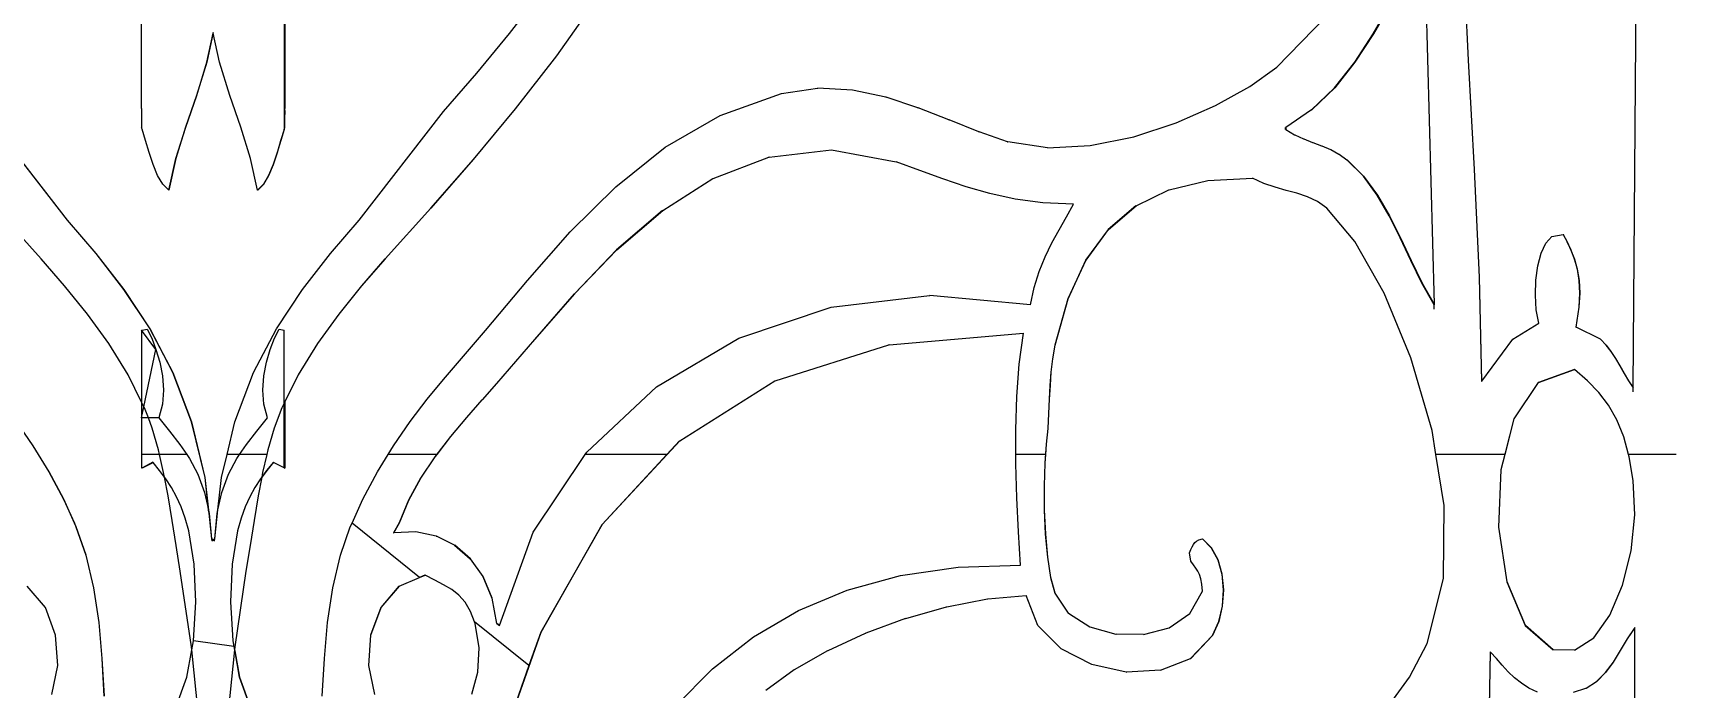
# Model space of a CAD drawing. Header units: inches. Extents: x -343 to 13887, y -13069 to -746.
# Drawn here: x 3684.22 to 3701.13, y -9105.53 to -9098.78 of the extents above; entities that cross this region are included whole.
import ezdxf

# ---------------------------------------------------------------- set-up
doc = ezdxf.new("R2010")
doc.units = ezdxf.units.IN
doc.header["$LTSCALE"] = 17
doc.header["$MEASUREMENT"] = 0

msp = doc.modelspace()

# ---------------------------------------------------------------- linework, layer by layer
for p, q in [((3700.684, -9102.423), (3700.743, -9094.174)), ((3685.341, -9099.553), (3685.341, -9097.007)), ((3686.808, -9097.016), (3686.808, -9099.747)), ((3686.817, -9099.553), (3686.816, -9097.007)), ((3698.534, -9097.848), (3698.636, -9101.569)), ((3698.932, -9097.921), (3698.986, -9099.057)), ((3698.989, -9099.057), (3698.935, -9097.921)), ((3689.126, -9098.784), (3689.454, -9098.357)), ((3690.013, -9098.44), (3689.608, -9099.013)), ((3689.611, -9099.013), (3690.016, -9098.44)), ((3698.009, -9098.787), (3698.187, -9098.479)), ((3698.19, -9098.479), (3698.012, -9098.787)), ((3697.018, -9099.129), (3697.522, -9098.613)), ((3686.077, -9098.774), (3686.011, -9099.077)), ((3686.014, -9099.077), (3686.079, -9098.78)), ((3686.079, -9098.78), (3686.077, -9098.774)), ((3686.143, -9099.077), (3686.079, -9098.78)), ((3688.789, -9099.193), (3689.126, -9098.784)), ((3697.819, -9099.077), (3698.009, -9098.787)), ((3698.012, -9098.787), (3697.822, -9099.077)), ((3698.009, -9098.787), (3698.012, -9098.787)), ((3689.608, -9099.013), (3689.185, -9099.558)), ((3689.188, -9099.558), (3689.611, -9099.013)), ((3689.608, -9099.013), (3689.611, -9099.013)), ((3686.011, -9099.077), (3685.906, -9099.421)), ((3685.908, -9099.421), (3686.014, -9099.077)), ((3686.011, -9099.077), (3686.014, -9099.077)), ((3686.249, -9099.421), (3686.143, -9099.077)), ((3696.74, -9099.328), (3697.018, -9099.129)), ((3697.61, -9099.341), (3697.819, -9099.077)), ((3697.822, -9099.077), (3697.613, -9099.341)), ((3697.819, -9099.077), (3697.822, -9099.077)), ((3698.986, -9099.057), (3698.989, -9099.057)), ((3698.986, -9099.057), (3699.048, -9100.184)), ((3699.051, -9100.184), (3698.989, -9099.057)), ((3688.447, -9099.585), (3688.789, -9099.193)), ((3691.923, -9099.399), (3692.295, -9099.345)), ((3692.295, -9099.345), (3692.298, -9099.345)), ((3692.652, -9099.365), (3692.298, -9099.345)), ((3696.388, -9099.525), (3696.74, -9099.328)), ((3697.375, -9099.569), (3697.61, -9099.341)), ((3697.613, -9099.341), (3697.377, -9099.569)), ((3697.61, -9099.341), (3697.613, -9099.341)), ((3685.906, -9099.421), (3685.793, -9099.748)), ((3685.796, -9099.748), (3685.908, -9099.421)), ((3685.906, -9099.421), (3685.908, -9099.421)), ((3686.361, -9099.748), (3686.249, -9099.421)), ((3691.291, -9099.627), (3691.923, -9099.399)), ((3692.652, -9099.365), (3692.655, -9099.365)), ((3692.996, -9099.439), (3692.655, -9099.365)), ((3692.996, -9099.439), (3692.999, -9099.439)), ((3693.326, -9099.548), (3692.999, -9099.439)), ((3683.707, -9099.585), (3684.576, -9100.705)), ((3684.579, -9100.705), (3683.71, -9099.585)), ((3685.342, -9099.556), (3685.341, -9099.553)), ((3685.342, -9099.556), (3685.342, -9099.755)), ((3686.816, -9099.575), (3686.808, -9099.747)), ((3686.816, -9099.556), (3686.817, -9099.553)), ((3686.816, -9099.575), (3686.816, -9099.556)), ((3686.816, -9099.755), (3686.816, -9099.575)), ((3687.578, -9100.705), (3688.447, -9099.585)), ((3689.185, -9099.558), (3688.752, -9100.08)), ((3688.755, -9100.08), (3689.188, -9099.558)), ((3689.185, -9099.558), (3689.188, -9099.558)), ((3690.728, -9099.954), (3691.291, -9099.627)), ((3693.326, -9099.548), (3693.329, -9099.548)), ((3693.645, -9099.673), (3693.329, -9099.548)), ((3693.645, -9099.673), (3693.648, -9099.673)), ((3693.952, -9099.796), (3693.648, -9099.673)), ((3695.984, -9099.703), (3696.388, -9099.525)), ((3697.375, -9099.569), (3697.109, -9099.751)), ((3697.375, -9099.569), (3697.377, -9099.569)), ((3685.347, -9099.768), (3685.342, -9099.755)), ((3685.382, -9099.885), (3685.347, -9099.768)), ((3685.793, -9099.748), (3685.692, -9100.069)), ((3685.695, -9100.069), (3685.796, -9099.748)), ((3685.793, -9099.748), (3685.796, -9099.748)), ((3686.463, -9100.069), (3686.361, -9099.748)), ((3686.807, -9099.771), (3686.772, -9099.885)), ((3686.775, -9099.885), (3686.811, -9099.768)), ((3686.807, -9099.771), (3686.808, -9099.768)), ((3686.808, -9099.747), (3686.808, -9099.759)), ((3686.808, -9099.768), (3686.816, -9099.755)), ((3686.808, -9099.759), (3686.808, -9099.768)), ((3686.811, -9099.768), (3686.808, -9099.768)), ((3686.811, -9099.768), (3686.816, -9099.755)), ((3693.952, -9099.796), (3693.955, -9099.796)), ((3694.249, -9099.897), (3693.955, -9099.796)), ((3695.099, -9099.936), (3695.547, -9099.846)), ((3695.547, -9099.846), (3695.984, -9099.703)), ((3697.106, -9099.772), (3697.106, -9099.751)), ((3697.106, -9099.751), (3697.109, -9099.751)), ((3697.106, -9099.772), (3697.109, -9099.772)), ((3697.109, -9099.751), (3697.109, -9099.772)), ((3697.109, -9099.772), (3697.199, -9099.826)), ((3697.199, -9099.826), (3697.202, -9099.826)), ((3697.202, -9099.826), (3697.292, -9099.868)), ((3685.42, -9100.009), (3685.382, -9099.885)), ((3685.461, -9100.131), (3685.42, -9100.009)), ((3686.735, -9100.009), (3686.694, -9100.131)), ((3686.697, -9100.131), (3686.738, -9100.009)), ((3686.772, -9099.885), (3686.735, -9100.009)), ((3686.738, -9100.009), (3686.735, -9100.009)), ((3686.738, -9100.009), (3686.775, -9099.885)), ((3686.775, -9099.885), (3686.772, -9099.885)), ((3690.22, -9100.36), (3690.728, -9099.954)), ((3691.796, -9100.057), (3692.438, -9099.98)), ((3692.438, -9099.98), (3693.101, -9100.104)), ((3694.249, -9099.897), (3694.252, -9099.897)), ((3694.659, -9099.959), (3694.252, -9099.897)), ((3694.659, -9099.959), (3695.099, -9099.936)), ((3697.292, -9099.868), (3697.295, -9099.868)), ((3697.295, -9099.868), (3697.386, -9099.904)), ((3697.386, -9099.904), (3697.389, -9099.904)), ((3697.389, -9099.904), (3697.478, -9099.939)), ((3697.478, -9099.939), (3697.481, -9099.939)), ((3697.481, -9099.939), (3697.569, -9099.978)), ((3697.569, -9099.978), (3697.572, -9099.978)), ((3697.572, -9099.978), (3697.656, -9100.024)), ((3697.656, -9100.024), (3697.659, -9100.024)), ((3697.659, -9100.024), (3697.739, -9100.083)), ((3685.506, -9100.243), (3685.461, -9100.131)), ((3685.692, -9100.069), (3685.62, -9100.394)), ((3685.623, -9100.394), (3685.695, -9100.069)), ((3685.692, -9100.069), (3685.695, -9100.069)), ((3686.535, -9100.394), (3686.463, -9100.069)), ((3686.694, -9100.131), (3686.648, -9100.243)), ((3686.651, -9100.243), (3686.697, -9100.131)), ((3686.697, -9100.131), (3686.694, -9100.131)), ((3688.752, -9100.08), (3688.315, -9100.581)), ((3688.318, -9100.581), (3688.755, -9100.08)), ((3688.752, -9100.08), (3688.755, -9100.08)), ((3691.22, -9100.275), (3691.793, -9100.057)), ((3691.796, -9100.057), (3691.793, -9100.057)), ((3693.346, -9100.192), (3693.101, -9100.104)), ((3693.584, -9100.279), (3693.346, -9100.192)), ((3697.908, -9100.252), (3697.739, -9100.083)), ((3697.739, -9100.083), (3697.742, -9100.083)), ((3697.742, -9100.083), (3697.911, -9100.252)), ((3699.048, -9100.184), (3699.051, -9100.184)), ((3699.048, -9100.184), (3699.1, -9101.29)), ((3699.103, -9101.29), (3699.051, -9100.184)), ((3685.559, -9100.333), (3685.506, -9100.243)), ((3685.62, -9100.394), (3685.559, -9100.333)), ((3686.537, -9100.394), (3686.599, -9100.333)), ((3686.596, -9100.333), (3686.537, -9100.392)), ((3686.648, -9100.243), (3686.596, -9100.333)), ((3686.599, -9100.333), (3686.596, -9100.333)), ((3686.599, -9100.333), (3686.651, -9100.243)), ((3686.651, -9100.243), (3686.648, -9100.243)), ((3689.751, -9100.824), (3690.22, -9100.36)), ((3690.701, -9100.603), (3691.217, -9100.275)), ((3691.217, -9100.275), (3691.22, -9100.275)), ((3693.821, -9100.36), (3693.584, -9100.279)), ((3694.066, -9100.431), (3693.821, -9100.36)), ((3695.911, -9100.39), (3696.307, -9100.295)), ((3696.309, -9100.295), (3696.307, -9100.295)), ((3696.309, -9100.295), (3696.767, -9100.27)), ((3696.885, -9100.326), (3696.767, -9100.27)), ((3697, -9100.365), (3696.885, -9100.326)), ((3697.114, -9100.397), (3697, -9100.365)), ((3698.051, -9100.446), (3697.908, -9100.252)), ((3697.908, -9100.252), (3697.911, -9100.252)), ((3697.911, -9100.252), (3698.054, -9100.446)), ((3685.62, -9100.394), (3685.623, -9100.394)), ((3686.537, -9100.392), (3686.535, -9100.394)), ((3686.537, -9100.394), (3686.535, -9100.394)), ((3686.537, -9100.392), (3686.537, -9100.394)), ((3694.326, -9100.488), (3694.066, -9100.431)), ((3694.61, -9100.525), (3694.326, -9100.488)), ((3694.927, -9100.539), (3694.61, -9100.525)), ((3695.571, -9100.557), (3695.908, -9100.39)), ((3695.908, -9100.39), (3695.911, -9100.39)), ((3697.225, -9100.427), (3697.114, -9100.397)), ((3697.332, -9100.463), (3697.225, -9100.427)), ((3697.435, -9100.512), (3697.332, -9100.463)), ((3697.533, -9100.581), (3697.435, -9100.512)), ((3698.174, -9100.659), (3698.051, -9100.446)), ((3698.051, -9100.446), (3698.054, -9100.446)), ((3698.054, -9100.446), (3698.177, -9100.659)), ((3684.31, -9101.103), (3683.84, -9100.581)), ((3684.579, -9100.705), (3684.576, -9100.705)), ((3684.576, -9100.705), (3684.871, -9101.048)), ((3684.873, -9101.048), (3684.579, -9100.705)), ((3687.284, -9101.048), (3687.578, -9100.705)), ((3688.315, -9100.581), (3687.845, -9101.103)), ((3687.847, -9101.103), (3688.318, -9100.581)), ((3688.315, -9100.581), (3688.318, -9100.581)), ((3690.698, -9100.603), (3690.227, -9101.009)), ((3690.23, -9101.009), (3690.701, -9100.603)), ((3690.698, -9100.603), (3690.701, -9100.603)), ((3694.779, -9100.803), (3694.854, -9100.671)), ((3694.854, -9100.671), (3694.927, -9100.539)), ((3695.568, -9100.557), (3695.284, -9100.798)), ((3695.287, -9100.798), (3695.571, -9100.557)), ((3695.568, -9100.557), (3695.571, -9100.557)), ((3697.821, -9100.924), (3697.533, -9100.581)), ((3698.287, -9100.885), (3698.174, -9100.659)), ((3698.174, -9100.659), (3698.177, -9100.659)), ((3698.177, -9100.659), (3698.29, -9100.885)), ((3689.309, -9101.323), (3689.751, -9100.824)), ((3694.705, -9100.938), (3694.779, -9100.803)), ((3695.284, -9100.798), (3695.052, -9101.116)), ((3695.055, -9101.116), (3695.287, -9100.798)), ((3695.284, -9100.798), (3695.287, -9100.798)), ((3699.784, -9100.939), (3699.845, -9100.871)), ((3699.845, -9100.871), (3699.963, -9100.851)), ((3699.963, -9100.851), (3699.966, -9100.851)), ((3699.963, -9100.851), (3700.003, -9100.926)), ((3700.006, -9100.926), (3699.966, -9100.851)), ((3690.227, -9101.009), (3689.793, -9101.463)), ((3689.795, -9101.463), (3690.23, -9101.009)), ((3690.227, -9101.009), (3690.23, -9101.009)), ((3694.636, -9101.08), (3694.705, -9100.938)), ((3698.121, -9101.455), (3697.821, -9100.924)), ((3698.396, -9101.117), (3698.287, -9100.885)), ((3698.287, -9100.885), (3698.29, -9100.885)), ((3698.29, -9100.885), (3698.399, -9101.117)), ((3699.703, -9101.174), (3699.737, -9101.043)), ((3699.737, -9101.043), (3699.784, -9100.939)), ((3700.003, -9100.926), (3700.006, -9100.926)), ((3700.003, -9100.926), (3700.043, -9101.011)), ((3700.046, -9101.011), (3700.006, -9100.926)), ((3700.043, -9101.011), (3700.046, -9101.011)), ((3700.043, -9101.011), (3700.079, -9101.104)), ((3700.081, -9101.104), (3700.046, -9101.011)), ((3684.55, -9101.379), (3684.31, -9101.103)), ((3684.873, -9101.048), (3684.871, -9101.048)), ((3684.871, -9101.048), (3685.157, -9101.416)), ((3685.16, -9101.416), (3684.873, -9101.048)), ((3686.997, -9101.416), (3687.284, -9101.048)), ((3687.845, -9101.103), (3687.604, -9101.379)), ((3687.607, -9101.379), (3687.847, -9101.103)), ((3687.845, -9101.103), (3687.847, -9101.103)), ((3694.573, -9101.232), (3694.636, -9101.08)), ((3695.052, -9101.116), (3694.87, -9101.513)), ((3694.873, -9101.513), (3695.055, -9101.116)), ((3695.052, -9101.116), (3695.055, -9101.116)), ((3698.51, -9101.35), (3698.396, -9101.117)), ((3698.396, -9101.117), (3698.399, -9101.117)), ((3698.399, -9101.117), (3698.513, -9101.35)), ((3699.683, -9101.32), (3699.703, -9101.174)), ((3700.079, -9101.104), (3700.081, -9101.104)), ((3700.079, -9101.104), (3700.107, -9101.209)), ((3700.11, -9101.209), (3700.081, -9101.104)), ((3700.107, -9101.209), (3700.11, -9101.209)), ((3700.107, -9101.209), (3700.127, -9101.325)), ((3700.129, -9101.325), (3700.11, -9101.209)), ((3684.784, -9101.669), (3684.55, -9101.379)), ((3687.604, -9101.379), (3687.371, -9101.669)), ((3687.373, -9101.669), (3687.607, -9101.379)), ((3687.604, -9101.379), (3687.607, -9101.379)), ((3688.879, -9101.837), (3689.309, -9101.323)), ((3694.522, -9101.396), (3694.573, -9101.232)), ((3698.636, -9101.574), (3698.51, -9101.35)), ((3698.51, -9101.35), (3698.513, -9101.35)), ((3698.513, -9101.35), (3698.636, -9101.569)), ((3699.1, -9101.29), (3699.103, -9101.29)), ((3699.1, -9101.29), (3699.123, -9102.364)), ((3699.126, -9102.361), (3699.103, -9101.29)), ((3699.677, -9101.474), (3699.683, -9101.32)), ((3700.127, -9101.325), (3700.129, -9101.325)), ((3700.127, -9101.325), (3700.133, -9101.454)), ((3700.136, -9101.454), (3700.129, -9101.325)), ((3685.157, -9101.416), (3685.425, -9101.82)), ((3685.16, -9101.416), (3685.157, -9101.416)), ((3685.428, -9101.82), (3685.16, -9101.416)), ((3686.73, -9101.82), (3686.997, -9101.416)), ((3689.793, -9101.463), (3689.384, -9101.932)), ((3689.387, -9101.932), (3689.795, -9101.463)), ((3689.793, -9101.463), (3689.795, -9101.463)), ((3692.434, -9101.599), (3693.445, -9101.48)), ((3693.445, -9101.48), (3693.448, -9101.48)), ((3693.448, -9101.48), (3693.446, -9101.481)), ((3694.485, -9101.576), (3693.448, -9101.48)), ((3694.485, -9101.576), (3694.522, -9101.396)), ((3694.87, -9101.513), (3694.735, -9101.991)), ((3694.738, -9101.991), (3694.873, -9101.513)), ((3694.87, -9101.513), (3694.873, -9101.513)), ((3698.398, -9102.12), (3698.121, -9101.455)), ((3699.687, -9101.625), (3699.677, -9101.474)), ((3700.133, -9101.454), (3700.125, -9101.597)), ((3700.128, -9101.597), (3700.136, -9101.454)), ((3700.133, -9101.454), (3700.136, -9101.454)), ((3685.004, -9101.973), (3684.784, -9101.669)), ((3687.371, -9101.669), (3687.151, -9101.973)), ((3687.154, -9101.973), (3687.373, -9101.669)), ((3687.371, -9101.669), (3687.373, -9101.669)), ((3691.486, -9101.917), (3692.434, -9101.599)), ((3698.636, -9101.569), (3698.636, -9101.574)), ((3698.637, -9101.576), (3698.636, -9101.574)), ((3698.637, -9101.618), (3698.637, -9101.576)), ((3699.712, -9101.763), (3699.687, -9101.625)), ((3700.125, -9101.597), (3700.095, -9101.804)), ((3700.098, -9101.804), (3700.128, -9101.597)), ((3700.125, -9101.597), (3700.128, -9101.597)), ((3685.489, -9102.033), (3685.342, -9101.834)), ((3685.342, -9101.834), (3685.342, -9102.575)), ((3685.342, -9101.834), (3685.348, -9101.834)), ((3685.348, -9101.834), (3685.399, -9101.825)), ((3685.399, -9101.825), (3685.445, -9101.918)), ((3685.428, -9101.82), (3685.425, -9101.82)), ((3685.425, -9101.82), (3685.661, -9102.271)), ((3685.664, -9102.271), (3685.428, -9101.82)), ((3686.494, -9102.271), (3686.73, -9101.82)), ((3686.71, -9101.918), (3686.756, -9101.825)), ((3686.756, -9101.825), (3686.807, -9101.834)), ((3686.807, -9102.586), (3686.807, -9101.834)), ((3688.447, -9102.344), (3688.879, -9101.837)), ((3693.031, -9101.987), (3694.412, -9101.867)), ((3694.369, -9102.186), (3694.412, -9101.867)), ((3699.447, -9101.929), (3699.712, -9101.763)), ((3700.095, -9101.804), (3700.098, -9101.804)), ((3700.346, -9101.929), (3700.098, -9101.804)), ((3685.202, -9102.294), (3685.004, -9101.973)), ((3685.366, -9102.623), (3685.489, -9102.033)), ((3685.445, -9101.918), (3685.489, -9102.033)), ((3685.489, -9102.033), (3685.528, -9102.163)), ((3686.627, -9102.163), (3686.665, -9102.033)), ((3686.665, -9102.033), (3686.71, -9101.918)), ((3687.151, -9101.973), (3686.953, -9102.294)), ((3686.955, -9102.294), (3687.154, -9101.973)), ((3687.151, -9101.973), (3687.154, -9101.973)), ((3689.384, -9101.932), (3688.992, -9102.385)), ((3688.995, -9102.385), (3689.387, -9101.932)), ((3689.384, -9101.932), (3689.387, -9101.932)), ((3690.637, -9102.419), (3691.486, -9101.917)), ((3691.857, -9102.356), (3693.028, -9101.987)), ((3693.031, -9101.987), (3693.028, -9101.987)), ((3694.735, -9101.991), (3694.71, -9102.129)), ((3694.713, -9102.129), (3694.738, -9101.991)), ((3694.735, -9101.991), (3694.738, -9101.991)), ((3699.126, -9102.361), (3699.447, -9101.929)), ((3700.346, -9101.929), (3700.348, -9101.929)), ((3700.346, -9101.929), (3700.404, -9101.988)), ((3700.407, -9101.988), (3700.348, -9101.929)), ((3700.404, -9101.988), (3700.407, -9101.988)), ((3700.404, -9101.988), (3700.455, -9102.055)), ((3700.458, -9102.055), (3700.407, -9101.988)), ((3700.455, -9102.055), (3700.458, -9102.055)), ((3700.455, -9102.055), (3700.502, -9102.127)), ((3700.505, -9102.127), (3700.458, -9102.055)), ((3685.528, -9102.163), (3685.555, -9102.304)), ((3686.599, -9102.304), (3686.627, -9102.163)), ((3694.343, -9102.519), (3694.369, -9102.186)), ((3694.71, -9102.129), (3694.695, -9102.266)), ((3694.698, -9102.266), (3694.713, -9102.129)), ((3694.71, -9102.129), (3694.713, -9102.129)), ((3698.615, -9102.866), (3698.398, -9102.12)), ((3700.502, -9102.127), (3700.505, -9102.127)), ((3700.502, -9102.127), (3700.546, -9102.203)), ((3700.549, -9102.203), (3700.505, -9102.127)), ((3700.546, -9102.203), (3700.59, -9102.28)), ((3700.546, -9102.203), (3700.549, -9102.203)), ((3700.593, -9102.28), (3700.549, -9102.203)), ((3685.342, -9102.575), (3685.202, -9102.294)), ((3685.555, -9102.304), (3685.566, -9102.451)), ((3685.664, -9102.271), (3685.661, -9102.271)), ((3685.661, -9102.271), (3685.854, -9102.778)), ((3685.856, -9102.778), (3685.664, -9102.271)), ((3686.301, -9102.778), (3686.494, -9102.271)), ((3686.589, -9102.451), (3686.599, -9102.304)), ((3686.816, -9102.575), (3686.955, -9102.294)), ((3686.953, -9102.294), (3686.816, -9102.569)), ((3686.953, -9102.294), (3686.955, -9102.294)), ((3688.278, -9102.546), (3688.447, -9102.344)), ((3688.992, -9102.385), (3688.844, -9102.551)), ((3688.846, -9102.551), (3688.995, -9102.385)), ((3688.992, -9102.385), (3688.995, -9102.385)), ((3690.877, -9102.972), (3691.854, -9102.356)), ((3691.854, -9102.356), (3691.857, -9102.356)), ((3694.695, -9102.266), (3694.685, -9102.404)), ((3694.688, -9102.404), (3694.698, -9102.266)), ((3694.695, -9102.266), (3694.698, -9102.266)), ((3699.123, -9102.364), (3699.126, -9102.361)), ((3699.707, -9102.374), (3699.456, -9102.747)), ((3699.459, -9102.747), (3699.71, -9102.374)), ((3699.71, -9102.374), (3699.707, -9102.374)), ((3700.081, -9102.24), (3699.71, -9102.374)), ((3699.71, -9102.374), (3700.081, -9102.241)), ((3700.081, -9102.241), (3700.081, -9102.24)), ((3700.213, -9102.355), (3700.081, -9102.241)), ((3700.329, -9102.475), (3700.213, -9102.355)), ((3700.59, -9102.28), (3700.593, -9102.28)), ((3700.59, -9102.28), (3700.635, -9102.355)), ((3700.638, -9102.355), (3700.593, -9102.28)), ((3700.635, -9102.355), (3700.638, -9102.355)), ((3700.635, -9102.355), (3700.684, -9102.427)), ((3700.684, -9102.423), (3700.638, -9102.355)), ((3685.566, -9102.451), (3685.555, -9102.597)), ((3686.6, -9102.597), (3686.589, -9102.451)), ((3688.104, -9102.775), (3688.278, -9102.546)), ((3688.844, -9102.551), (3688.683, -9102.733)), ((3688.686, -9102.733), (3688.846, -9102.551)), ((3688.844, -9102.551), (3688.846, -9102.551)), ((3689.92, -9103.089), (3690.637, -9102.419)), ((3694.332, -9102.862), (3694.343, -9102.519)), ((3694.678, -9102.546), (3694.671, -9102.692)), ((3694.674, -9102.692), (3694.681, -9102.546)), ((3694.685, -9102.404), (3694.678, -9102.546)), ((3694.678, -9102.546), (3694.681, -9102.546)), ((3694.681, -9102.546), (3694.688, -9102.404)), ((3694.685, -9102.404), (3694.688, -9102.404)), ((3700.43, -9102.608), (3700.329, -9102.475)), ((3700.684, -9102.427), (3700.684, -9102.423)), ((3700.684, -9102.468), (3700.684, -9102.427)), ((3685.342, -9102.575), (3685.342, -9102.738)), ((3685.366, -9102.623), (3685.342, -9102.575)), ((3685.342, -9102.738), (3685.366, -9102.623)), ((3685.371, -9102.634), (3685.366, -9102.623)), ((3685.411, -9102.738), (3685.371, -9102.634)), ((3685.555, -9102.597), (3685.517, -9102.738)), ((3686.638, -9102.738), (3686.6, -9102.597)), ((3686.783, -9102.634), (3686.704, -9102.843)), ((3686.807, -9102.586), (3686.783, -9102.634)), ((3686.816, -9102.569), (3686.807, -9102.586)), ((3686.807, -9102.592), (3686.816, -9102.575)), ((3686.807, -9102.592), (3686.807, -9102.586)), ((3686.807, -9102.697), (3686.807, -9102.592)), ((3686.816, -9102.738), (3686.807, -9102.697)), ((3686.807, -9102.738), (3686.807, -9102.697)), ((3686.816, -9102.569), (3686.816, -9102.575)), ((3686.816, -9102.575), (3686.816, -9102.738)), ((3688.683, -9102.733), (3688.518, -9102.93)), ((3688.521, -9102.93), (3688.686, -9102.733)), ((3688.683, -9102.733), (3688.686, -9102.733)), ((3694.671, -9102.692), (3694.662, -9102.846)), ((3694.665, -9102.846), (3694.674, -9102.692)), ((3694.671, -9102.692), (3694.674, -9102.692)), ((3700.516, -9102.759), (3700.43, -9102.608)), ((3684.051, -9102.775), (3684.223, -9103.025)), ((3684.226, -9103.025), (3684.053, -9102.775)), ((3685.342, -9102.738), (3685.342, -9103.113)), ((3685.411, -9102.738), (3685.342, -9102.738)), ((3685.517, -9102.738), (3685.411, -9102.738)), ((3685.451, -9102.843), (3685.411, -9102.738)), ((3685.515, -9103.065), (3685.451, -9102.843)), ((3685.517, -9102.738), (3685.629, -9102.874)), ((3685.629, -9102.874), (3685.736, -9103.011)), ((3685.856, -9102.778), (3685.854, -9102.778)), ((3685.854, -9102.778), (3685.992, -9103.352)), ((3685.995, -9103.352), (3685.856, -9102.778)), ((3686.22, -9103.113), (3686.301, -9102.778)), ((3686.419, -9103.011), (3686.526, -9102.874)), ((3686.526, -9102.874), (3686.638, -9102.738)), ((3686.704, -9102.843), (3686.639, -9103.065)), ((3686.807, -9102.738), (3686.816, -9102.738)), ((3686.807, -9103.113), (3686.807, -9102.738)), ((3686.816, -9102.738), (3686.816, -9103.113)), ((3687.931, -9103.025), (3688.104, -9102.775)), ((3694.333, -9103.113), (3694.332, -9102.862)), ((3694.662, -9102.846), (3694.647, -9103.007)), ((3694.65, -9103.007), (3694.665, -9102.846)), ((3694.662, -9102.846), (3694.665, -9102.846)), ((3698.655, -9103.113), (3698.615, -9102.866)), ((3699.324, -9103.272), (3699.459, -9102.747)), ((3699.456, -9102.747), (3699.362, -9103.113)), ((3699.456, -9102.747), (3699.459, -9102.747)), ((3700.587, -9102.934), (3700.516, -9102.759)), ((3684.226, -9103.025), (3684.223, -9103.025)), ((3684.223, -9103.025), (3684.277, -9103.113)), ((3684.28, -9103.113), (3684.226, -9103.025)), ((3685.526, -9103.113), (3685.515, -9103.065)), ((3685.736, -9103.011), (3685.805, -9103.113)), ((3686.35, -9103.113), (3686.419, -9103.011)), ((3686.639, -9103.065), (3686.628, -9103.113)), ((3687.878, -9103.113), (3687.931, -9103.025)), ((3688.361, -9103.139), (3688.521, -9102.93)), ((3688.518, -9102.93), (3688.378, -9103.113)), ((3688.518, -9102.93), (3688.521, -9102.93)), ((3690.08, -9103.834), (3690.877, -9102.972)), ((3690.875, -9102.972), (3690.744, -9103.113)), ((3690.875, -9102.972), (3690.877, -9102.972)), ((3694.634, -9103.205), (3694.65, -9103.007)), ((3694.647, -9103.007), (3694.638, -9103.113)), ((3694.647, -9103.007), (3694.65, -9103.007)), ((3700.635, -9103.113), (3700.587, -9102.934)), ((3684.277, -9103.113), (3684.28, -9103.113)), ((3684.277, -9103.113), (3684.388, -9103.293)), ((3684.39, -9103.293), (3684.28, -9103.113)), ((3685.342, -9103.113), (3685.342, -9103.256)), ((3685.526, -9103.113), (3685.342, -9103.113)), ((3685.458, -9103.194), (3685.35, -9103.253)), ((3685.35, -9103.253), (3685.459, -9103.195)), ((3685.459, -9103.195), (3685.458, -9103.194)), ((3685.526, -9103.278), (3685.459, -9103.195)), ((3685.805, -9103.113), (3685.526, -9103.113)), ((3685.568, -9103.298), (3685.526, -9103.113)), ((3685.805, -9103.113), (3685.834, -9103.156)), ((3685.834, -9103.156), (3685.919, -9103.317)), ((3686.163, -9103.352), (3686.22, -9103.113)), ((3686.35, -9103.113), (3686.22, -9103.113)), ((3686.235, -9103.317), (3686.321, -9103.156)), ((3686.321, -9103.156), (3686.35, -9103.113)), ((3686.628, -9103.113), (3686.35, -9103.113)), ((3686.628, -9103.113), (3686.586, -9103.298)), ((3686.697, -9103.194), (3686.629, -9103.278)), ((3686.631, -9103.278), (3686.699, -9103.195)), ((3686.699, -9103.195), (3686.697, -9103.194)), ((3686.807, -9103.253), (3686.699, -9103.195)), ((3686.807, -9103.113), (3686.816, -9103.113)), ((3686.807, -9103.251), (3686.807, -9103.113)), ((3686.816, -9103.113), (3686.816, -9103.256)), ((3687.767, -9103.293), (3687.878, -9103.113)), ((3688.378, -9103.113), (3687.878, -9103.113)), ((3688.358, -9103.139), (3688.211, -9103.358)), ((3688.214, -9103.358), (3688.361, -9103.139)), ((3688.378, -9103.113), (3688.358, -9103.139)), ((3688.358, -9103.139), (3688.361, -9103.139)), ((3689.37, -9103.913), (3689.904, -9103.113)), ((3689.904, -9103.113), (3689.92, -9103.089)), ((3690.744, -9103.113), (3689.904, -9103.113)), ((3690.744, -9103.113), (3690.077, -9103.834)), ((3694.638, -9103.113), (3694.333, -9103.113)), ((3694.333, -9103.21), (3694.333, -9103.113)), ((3694.343, -9103.561), (3694.333, -9103.21)), ((3694.631, -9103.205), (3694.624, -9103.435)), ((3694.627, -9103.435), (3694.634, -9103.205)), ((3694.638, -9103.113), (3694.631, -9103.205)), ((3694.631, -9103.205), (3694.634, -9103.205)), ((3698.739, -9103.64), (3698.655, -9103.113)), ((3699.362, -9103.113), (3698.655, -9103.113)), ((3699.362, -9103.113), (3699.321, -9103.272)), ((3700.643, -9103.139), (3700.635, -9103.113)), ((3701.125, -9103.113), (3700.635, -9103.113)), ((3700.684, -9103.381), (3700.643, -9103.139)), ((3684.388, -9103.293), (3684.537, -9103.572)), ((3684.39, -9103.293), (3684.388, -9103.293)), ((3684.54, -9103.572), (3684.39, -9103.293)), ((3685.35, -9103.253), (3685.342, -9103.256)), ((3685.35, -9103.253), (3685.35, -9103.251)), ((3685.578, -9103.348), (3685.526, -9103.278)), ((3685.578, -9103.348), (3685.568, -9103.298)), ((3685.589, -9103.363), (3685.578, -9103.348)), ((3685.614, -9103.541), (3685.578, -9103.348)), ((3685.648, -9103.453), (3685.589, -9103.363)), ((3685.919, -9103.317), (3685.988, -9103.504)), ((3685.995, -9103.352), (3685.992, -9103.352)), ((3685.992, -9103.352), (3686.025, -9103.656)), ((3686.031, -9103.682), (3685.995, -9103.352)), ((3686.127, -9103.682), (3686.163, -9103.352)), ((3686.166, -9103.504), (3686.235, -9103.317)), ((3686.565, -9103.363), (3686.507, -9103.453)), ((3686.577, -9103.348), (3686.541, -9103.541)), ((3686.544, -9103.541), (3686.58, -9103.348)), ((3686.577, -9103.348), (3686.565, -9103.363)), ((3686.586, -9103.298), (3686.577, -9103.348)), ((3686.581, -9103.343), (3686.577, -9103.348)), ((3686.58, -9103.348), (3686.631, -9103.278)), ((3686.58, -9103.348), (3686.581, -9103.343)), ((3686.629, -9103.278), (3686.581, -9103.343)), ((3686.631, -9103.278), (3686.629, -9103.278)), ((3686.807, -9103.251), (3686.816, -9103.256)), ((3686.807, -9103.253), (3686.807, -9103.251)), ((3686.807, -9103.253), (3686.816, -9103.256)), ((3687.617, -9103.572), (3687.767, -9103.293)), ((3688.211, -9103.358), (3688.086, -9103.584)), ((3688.089, -9103.584), (3688.214, -9103.358)), ((3688.211, -9103.358), (3688.214, -9103.358)), ((3699.321, -9103.272), (3699.299, -9103.86)), ((3699.302, -9103.86), (3699.324, -9103.272)), ((3699.321, -9103.272), (3699.324, -9103.272)), ((3700.7, -9103.735), (3700.684, -9103.381)), ((3684.54, -9103.572), (3684.537, -9103.572)), ((3684.537, -9103.572), (3684.65, -9103.821)), ((3684.652, -9103.82), (3684.54, -9103.572)), ((3685.655, -9103.792), (3685.614, -9103.541)), ((3685.701, -9103.549), (3685.648, -9103.453)), ((3685.748, -9103.654), (3685.701, -9103.549)), ((3685.988, -9103.504), (3686.028, -9103.682)), ((3686.127, -9103.682), (3686.166, -9103.504)), ((3686.454, -9103.549), (3686.406, -9103.654)), ((3686.507, -9103.453), (3686.454, -9103.549)), ((3686.541, -9103.541), (3686.499, -9103.792)), ((3686.502, -9103.792), (3686.544, -9103.541)), ((3686.541, -9103.541), (3686.544, -9103.541)), ((3687.506, -9103.82), (3687.617, -9103.572)), ((3694.36, -9103.909), (3694.343, -9103.561)), ((3694.624, -9103.435), (3694.627, -9103.435)), ((3694.624, -9103.435), (3694.626, -9103.683)), ((3694.628, -9103.683), (3694.627, -9103.435)), ((3685.79, -9103.77), (3685.748, -9103.654)), ((3686.031, -9103.682), (3686.025, -9103.656)), ((3686.025, -9103.656), (3686.028, -9103.682)), ((3686.028, -9103.682), (3686.034, -9103.707)), ((3686.028, -9103.682), (3686.062, -9103.982)), ((3686.04, -9103.722), (3686.031, -9103.682)), ((3686.034, -9103.707), (3686.031, -9103.682)), ((3686.034, -9103.707), (3686.037, -9103.722)), ((3686.037, -9103.722), (3686.04, -9103.722)), ((3686.037, -9103.722), (3686.062, -9103.982)), ((3686.065, -9103.982), (3686.04, -9103.722)), ((3686.093, -9103.982), (3686.127, -9103.682)), ((3686.093, -9103.982), (3686.117, -9103.722)), ((3686.117, -9103.722), (3686.127, -9103.682)), ((3686.406, -9103.654), (3686.364, -9103.77)), ((3688.086, -9103.584), (3687.991, -9103.816)), ((3687.994, -9103.816), (3688.089, -9103.584)), ((3688.086, -9103.584), (3688.089, -9103.584)), ((3694.626, -9103.683), (3694.628, -9103.683)), ((3694.626, -9103.683), (3694.637, -9103.934)), ((3694.64, -9103.934), (3694.628, -9103.683)), ((3698.734, -9104.389), (3698.739, -9103.64)), ((3700.661, -9104.104), (3700.7, -9103.735)), ((3684.65, -9103.821), (3684.652, -9103.82)), ((3684.65, -9103.821), (3684.666, -9103.859)), ((3684.669, -9103.859), (3684.652, -9103.82)), ((3684.666, -9103.859), (3684.768, -9104.148)), ((3684.669, -9103.859), (3684.666, -9103.859)), ((3684.77, -9104.148), (3684.669, -9103.859)), ((3685.696, -9104.05), (3685.655, -9103.792)), ((3685.826, -9103.899), (3685.79, -9103.77)), ((3685.882, -9104.242), (3685.826, -9103.899)), ((3686.328, -9103.899), (3686.273, -9104.242)), ((3686.364, -9103.77), (3686.328, -9103.899)), ((3686.499, -9103.792), (3686.459, -9104.05)), ((3686.462, -9104.05), (3686.502, -9103.792)), ((3686.499, -9103.792), (3686.502, -9103.792)), ((3687.387, -9104.148), (3687.488, -9103.859)), ((3687.488, -9103.859), (3687.506, -9103.82)), ((3688.2, -9104.379), (3687.506, -9103.82)), ((3687.991, -9103.816), (3687.932, -9103.92)), ((3687.935, -9103.92), (3687.994, -9103.816)), ((3688.162, -9103.911), (3687.935, -9103.92)), ((3687.991, -9103.816), (3687.994, -9103.816)), ((3688.37, -9103.954), (3688.162, -9103.911)), ((3689.022, -9104.872), (3689.37, -9103.913)), ((3690.077, -9103.834), (3689.447, -9104.941)), ((3689.45, -9104.941), (3690.08, -9103.834)), ((3690.077, -9103.834), (3690.08, -9103.834)), ((3694.382, -9104.252), (3694.36, -9103.909)), ((3699.299, -9103.86), (3699.385, -9104.423)), ((3699.299, -9103.86), (3699.302, -9103.86)), ((3699.388, -9104.423), (3699.302, -9103.86)), ((3685.739, -9104.314), (3685.696, -9104.05)), ((3686.062, -9103.982), (3686.065, -9103.982)), ((3686.062, -9103.982), (3686.063, -9104.003)), ((3686.063, -9104.003), (3686.079, -9103.992)), ((3686.064, -9103.984), (3686.065, -9103.982)), ((3686.079, -9103.992), (3686.065, -9103.982)), ((3686.079, -9103.992), (3686.093, -9103.982)), ((3686.079, -9103.992), (3686.091, -9104.003)), ((3686.091, -9104.003), (3686.093, -9103.982)), ((3686.459, -9104.05), (3686.415, -9104.314)), ((3686.418, -9104.314), (3686.462, -9104.05)), ((3686.459, -9104.05), (3686.462, -9104.05)), ((3687.932, -9103.92), (3687.935, -9103.92)), ((3688.37, -9103.954), (3688.373, -9103.954)), ((3688.56, -9104.047), (3688.373, -9103.954)), ((3688.56, -9104.047), (3688.562, -9104.047)), ((3688.56, -9104.047), (3688.722, -9104.187)), ((3688.725, -9104.187), (3688.562, -9104.047)), ((3694.637, -9103.934), (3694.64, -9103.934)), ((3694.637, -9103.934), (3694.659, -9104.171)), ((3694.662, -9104.171), (3694.64, -9103.934)), ((3696.135, -9104.092), (3696.148, -9104.063)), ((3696.148, -9104.063), (3696.16, -9104.04)), ((3696.16, -9104.04), (3696.173, -9104.021)), ((3696.173, -9104.021), (3696.191, -9104.006)), ((3696.191, -9104.006), (3696.216, -9103.993)), ((3696.216, -9103.993), (3696.252, -9103.982)), ((3696.252, -9103.982), (3696.255, -9103.982)), ((3696.252, -9103.982), (3696.343, -9104.074)), ((3696.346, -9104.074), (3696.255, -9103.982)), ((3696.343, -9104.074), (3696.41, -9104.199)), ((3696.343, -9104.074), (3696.346, -9104.074)), ((3696.413, -9104.199), (3696.346, -9104.074)), ((3684.768, -9104.148), (3684.848, -9104.486)), ((3684.77, -9104.148), (3684.768, -9104.148)), ((3684.851, -9104.486), (3684.77, -9104.148)), ((3685.898, -9104.631), (3685.882, -9104.242)), ((3686.273, -9104.242), (3686.256, -9104.631)), ((3687.307, -9104.486), (3687.387, -9104.148)), ((3688.722, -9104.187), (3688.852, -9104.37)), ((3688.722, -9104.187), (3688.725, -9104.187)), ((3688.855, -9104.37), (3688.725, -9104.187)), ((3693.741, -9104.272), (3694.382, -9104.252)), ((3694.659, -9104.171), (3694.662, -9104.171)), ((3694.659, -9104.171), (3694.691, -9104.379)), ((3694.694, -9104.379), (3694.662, -9104.171)), ((3696.119, -9104.127), (3696.135, -9104.092)), ((3696.134, -9104.21), (3696.119, -9104.127)), ((3696.16, -9104.25), (3696.134, -9104.21)), ((3696.184, -9104.283), (3696.16, -9104.25)), ((3696.41, -9104.199), (3696.452, -9104.346)), ((3696.41, -9104.199), (3696.413, -9104.199)), ((3696.455, -9104.346), (3696.413, -9104.199)), ((3700.574, -9104.458), (3700.661, -9104.104)), ((3685.854, -9105.091), (3685.739, -9104.314)), ((3686.415, -9104.314), (3686.3, -9105.091)), ((3686.303, -9105.091), (3686.418, -9104.314)), ((3686.415, -9104.314), (3686.418, -9104.314)), ((3687.992, -9104.468), (3688.2, -9104.379)), ((3688.256, -9104.355), (3688.2, -9104.379)), ((3688.2, -9104.379), (3688.257, -9104.356)), ((3688.257, -9104.356), (3688.256, -9104.355)), ((3688.356, -9104.407), (3688.257, -9104.356)), ((3688.448, -9104.454), (3688.356, -9104.407)), ((3688.852, -9104.37), (3688.944, -9104.593)), ((3688.852, -9104.37), (3688.855, -9104.37)), ((3688.946, -9104.593), (3688.855, -9104.37)), ((3692.6, -9104.509), (3693.148, -9104.359)), ((3693.148, -9104.359), (3693.741, -9104.272)), ((3694.691, -9104.379), (3694.694, -9104.379)), ((3694.691, -9104.379), (3694.735, -9104.542)), ((3694.738, -9104.542), (3694.694, -9104.379)), ((3696.205, -9104.314), (3696.184, -9104.283)), ((3696.222, -9104.349), (3696.205, -9104.314)), ((3696.236, -9104.392), (3696.222, -9104.349)), ((3696.246, -9104.448), (3696.236, -9104.392)), ((3696.452, -9104.346), (3696.455, -9104.346)), ((3696.452, -9104.346), (3696.468, -9104.507)), ((3696.47, -9104.507), (3696.455, -9104.346)), ((3698.564, -9105.06), (3698.734, -9104.389)), ((3699.385, -9104.423), (3699.388, -9104.423)), ((3699.385, -9104.423), (3699.573, -9104.874)), ((3699.576, -9104.874), (3699.388, -9104.423)), ((3684.352, -9104.688), (3684.165, -9104.468)), ((3684.848, -9104.486), (3684.901, -9104.842)), ((3684.851, -9104.486), (3684.848, -9104.486)), ((3684.904, -9104.842), (3684.851, -9104.486)), ((3687.254, -9104.842), (3687.307, -9104.486)), ((3687.989, -9104.468), (3687.802, -9104.688)), ((3687.805, -9104.688), (3687.992, -9104.468)), ((3687.992, -9104.468), (3687.989, -9104.468)), ((3688.531, -9104.503), (3688.448, -9104.454)), ((3688.605, -9104.56), (3688.531, -9104.503)), ((3688.67, -9104.633), (3688.605, -9104.56)), ((3688.944, -9104.593), (3688.946, -9104.593)), ((3688.944, -9104.593), (3688.992, -9104.853)), ((3688.995, -9104.853), (3688.946, -9104.593)), ((3692.097, -9104.72), (3692.6, -9104.509)), ((3694.044, -9104.599), (3694.441, -9104.563)), ((3694.561, -9104.873), (3694.441, -9104.563)), ((3694.735, -9104.542), (3694.873, -9104.745)), ((3694.735, -9104.542), (3694.738, -9104.542)), ((3694.875, -9104.745), (3694.738, -9104.542)), ((3696.124, -9104.75), (3696.252, -9104.521)), ((3696.252, -9104.521), (3696.246, -9104.448)), ((3696.468, -9104.507), (3696.457, -9104.673)), ((3696.46, -9104.673), (3696.47, -9104.507)), ((3696.468, -9104.507), (3696.47, -9104.507)), ((3700.444, -9104.766), (3700.574, -9104.458)), ((3684.457, -9104.974), (3684.352, -9104.688)), ((3685.874, -9105.031), (3685.898, -9104.631)), ((3686.256, -9104.631), (3686.28, -9105.031)), ((3687.802, -9104.688), (3687.697, -9104.974)), ((3687.7, -9104.974), (3687.805, -9104.688)), ((3687.802, -9104.688), (3687.805, -9104.688)), ((3688.725, -9104.728), (3688.67, -9104.633)), ((3688.764, -9104.834), (3688.725, -9104.728)), ((3691.636, -9104.991), (3692.097, -9104.72)), ((3693.203, -9104.8), (3693.622, -9104.681)), ((3693.622, -9104.681), (3693.625, -9104.681)), ((3693.625, -9104.681), (3694.041, -9104.599)), ((3694.041, -9104.599), (3694.044, -9104.599)), ((3694.873, -9104.745), (3694.875, -9104.745)), ((3694.875, -9104.745), (3695.093, -9104.886)), ((3695.911, -9104.897), (3696.124, -9104.75)), ((3696.457, -9104.673), (3696.42, -9104.833)), ((3696.422, -9104.833), (3696.46, -9104.673)), ((3696.457, -9104.673), (3696.46, -9104.673)), ((3684.901, -9104.842), (3684.934, -9105.214)), ((3684.904, -9104.842), (3684.901, -9104.842)), ((3684.937, -9105.214), (3684.904, -9104.842)), ((3687.221, -9105.214), (3687.254, -9104.842)), ((3689.326, -9105.286), (3688.764, -9104.834)), ((3688.771, -9104.853), (3688.764, -9104.834)), ((3688.813, -9105.103), (3688.771, -9104.853)), ((3688.992, -9104.853), (3688.995, -9104.853)), ((3689.022, -9104.872), (3688.995, -9104.853)), ((3688.995, -9104.853), (3689.022, -9104.874)), ((3689.022, -9104.874), (3689.022, -9104.872)), ((3693.2, -9104.8), (3692.791, -9104.952)), ((3693.2, -9104.8), (3693.203, -9104.8)), ((3694.799, -9105.113), (3694.561, -9104.873)), ((3695.093, -9104.886), (3695.095, -9104.886)), ((3695.095, -9104.886), (3695.361, -9104.961)), ((3695.646, -9104.966), (3695.911, -9104.897)), ((3696.42, -9104.833), (3696.355, -9104.977)), ((3696.358, -9104.977), (3696.422, -9104.833)), ((3696.42, -9104.833), (3696.422, -9104.833)), ((3699.573, -9104.874), (3699.86, -9105.123)), ((3699.573, -9104.874), (3699.576, -9104.874)), ((3699.862, -9105.123), (3699.576, -9104.874)), ((3700.278, -9104.999), (3700.444, -9104.766)), ((3700.699, -9104.895), (3700.622, -9105.011)), ((3700.625, -9105.011), (3700.699, -9104.899)), ((3700.699, -9104.899), (3700.699, -9104.895)), ((3700.699, -9111.177), (3700.699, -9104.899)), ((3684.479, -9105.285), (3684.457, -9104.974)), ((3685.858, -9105.124), (3685.854, -9105.091)), ((3685.858, -9105.124), (3685.874, -9105.031)), ((3686.291, -9105.09), (3685.874, -9105.031)), ((3686.28, -9105.031), (3686.291, -9105.09)), ((3686.3, -9105.091), (3686.291, -9105.09)), ((3686.291, -9105.09), (3686.297, -9105.124)), ((3686.3, -9105.091), (3686.298, -9105.114)), ((3686.3, -9105.091), (3686.303, -9105.091)), ((3686.3, -9105.124), (3686.303, -9105.091)), ((3687.697, -9104.974), (3687.675, -9105.285)), ((3687.678, -9105.285), (3687.7, -9104.974)), ((3687.697, -9104.974), (3687.7, -9104.974)), ((3688.975, -9106.29), (3689.45, -9104.941)), ((3689.447, -9104.941), (3689.326, -9105.286)), ((3689.447, -9104.941), (3689.45, -9104.941)), ((3691.215, -9105.32), (3691.636, -9104.991)), ((3692.404, -9105.129), (3692.788, -9104.952)), ((3692.788, -9104.952), (3692.791, -9104.952)), ((3695.361, -9104.961), (3695.364, -9104.961)), ((3695.646, -9104.966), (3695.364, -9104.961)), ((3696.355, -9104.977), (3696.129, -9105.211)), ((3696.132, -9105.211), (3696.358, -9104.977)), ((3696.355, -9104.977), (3696.358, -9104.977)), ((3698.383, -9105.405), (3698.564, -9105.06)), ((3700.081, -9105.128), (3700.278, -9104.999)), ((3700.622, -9105.011), (3700.55, -9105.131)), ((3700.553, -9105.131), (3700.625, -9105.011)), ((3700.625, -9105.011), (3700.622, -9105.011)), ((3684.934, -9105.214), (3684.956, -9105.6)), ((3684.937, -9105.214), (3684.934, -9105.214)), ((3684.958, -9105.6), (3684.937, -9105.214)), ((3685.807, -9105.405), (3685.858, -9105.124)), ((3685.927, -9105.8), (3685.858, -9105.124)), ((3686.297, -9105.124), (3686.217, -9105.904)), ((3686.298, -9105.114), (3686.297, -9105.124)), ((3686.297, -9105.124), (3686.299, -9105.134)), ((3686.3, -9105.124), (3686.298, -9105.114)), ((3686.299, -9105.134), (3686.3, -9105.124)), ((3686.299, -9105.134), (3686.347, -9105.405)), ((3686.35, -9105.405), (3686.3, -9105.124)), ((3687.199, -9105.6), (3687.221, -9105.214)), ((3688.8, -9105.352), (3688.813, -9105.103)), ((3692.057, -9105.327), (3692.401, -9105.129)), ((3692.401, -9105.129), (3692.404, -9105.129)), ((3695.115, -9105.276), (3694.799, -9105.113)), ((3695.823, -9105.333), (3696.129, -9105.211)), ((3696.129, -9105.211), (3696.132, -9105.211)), ((3699.212, -9105.143), (3699.194, -9106.172)), ((3699.197, -9106.172), (3699.215, -9105.146)), ((3699.215, -9105.146), (3699.212, -9105.143)), ((3699.276, -9105.213), (3699.215, -9105.146)), ((3699.337, -9105.282), (3699.276, -9105.213)), ((3699.86, -9105.123), (3699.862, -9105.123)), ((3700.081, -9105.128), (3699.862, -9105.123)), ((3700.477, -9105.249), (3700.398, -9105.357)), ((3700.4, -9105.357), (3700.48, -9105.249)), ((3700.55, -9105.131), (3700.477, -9105.249)), ((3700.477, -9105.249), (3700.48, -9105.249)), ((3700.48, -9105.249), (3700.553, -9105.131)), ((3700.55, -9105.131), (3700.553, -9105.131)), ((3684.417, -9105.583), (3684.479, -9105.285)), ((3685.695, -9105.717), (3685.807, -9105.405)), ((3686.35, -9105.405), (3686.347, -9105.405)), ((3686.347, -9105.405), (3686.46, -9105.717)), ((3686.463, -9105.717), (3686.35, -9105.405)), ((3687.675, -9105.285), (3687.678, -9105.285)), ((3687.675, -9105.285), (3687.738, -9105.583)), ((3687.741, -9105.583), (3687.678, -9105.285)), ((3688.738, -9105.581), (3688.8, -9105.352)), ((3689.326, -9105.286), (3688.972, -9106.29)), ((3690.833, -9105.703), (3691.215, -9105.32)), ((3691.763, -9105.537), (3692.054, -9105.327)), ((3692.054, -9105.327), (3692.057, -9105.327)), ((3695.469, -9105.352), (3695.115, -9105.276)), ((3695.469, -9105.352), (3695.472, -9105.352)), ((3695.821, -9105.333), (3695.472, -9105.352)), ((3695.821, -9105.333), (3695.823, -9105.333)), ((3698.164, -9105.706), (3698.383, -9105.405)), ((3699.399, -9105.349), (3699.337, -9105.282)), ((3699.463, -9105.411), (3699.399, -9105.349)), ((3699.533, -9105.468), (3699.463, -9105.411)), ((3700.398, -9105.357), (3700.306, -9105.449)), ((3700.309, -9105.449), (3700.4, -9105.357)), ((3700.398, -9105.357), (3700.4, -9105.357)), ((3699.61, -9105.518), (3699.533, -9105.468)), ((3699.698, -9105.558), (3699.61, -9105.518)), ((3700.069, -9105.558), (3700.197, -9105.518)), ((3700.197, -9105.518), (3700.2, -9105.518)), ((3700.2, -9105.518), (3700.306, -9105.449)), ((3700.306, -9105.449), (3700.309, -9105.449))]:
    msp.add_line(p, q)

doc.saveas('drawing.dxf')
